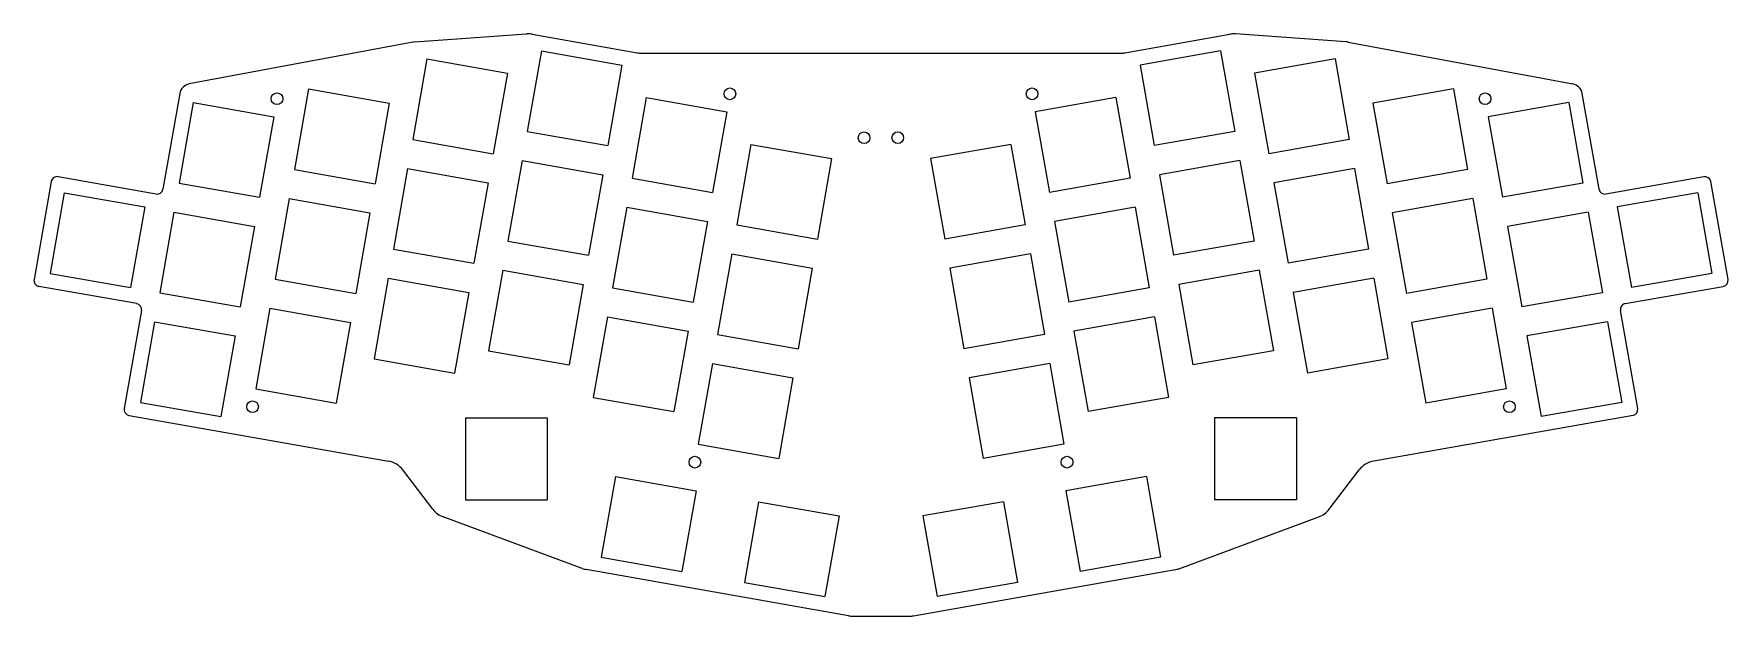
# Model space of a CAD drawing. Header units: inches. Extents: x 0 to 290, y 0 to 100.
import ezdxf

# ---------------------------------------------------------------- set-up
doc = ezdxf.new("R2010")
doc.units = ezdxf.units.IN
doc.header["$MEASUREMENT"] = 0
doc.layers.add('Outline', color=7, linetype='Continuous')

msp = doc.modelspace()

# ---------------------------------------------------------------- linework, layer by layer
at = {"color": 7, "true_color": 0xffffff}
for p, q in [((86.86, 96.72), (84.42, 82.93)), ((86.86, 96.72), (100.64, 94.29)), ((203.09, 96.72), (189.3, 94.29)), ((203.09, 96.72), (205.52, 82.93)), ((67.27, 95.33), (64.84, 81.55)), ((67.27, 95.33), (81.06, 92.9)), ((81.06, 92.9), (78.62, 79.12)), ((100.64, 94.29), (98.21, 80.5)), ((189.3, 94.29), (191.73, 80.5)), ((222.68, 95.33), (208.89, 92.9)), ((208.89, 92.9), (211.32, 79.12)), ((222.68, 95.33), (225.11, 81.55)), ((47.02, 90.2), (44.59, 76.41)), ((47.02, 90.2), (60.81, 87.77)), ((242.93, 90.2), (229.14, 87.77)), ((242.93, 90.2), (245.36, 76.41)), ((27.27, 87.88), (24.84, 74.09)), ((27.27, 87.88), (41.05, 85.45)), ((60.81, 87.77), (58.38, 73.98)), ((104.79, 88.72), (102.36, 74.93)), ((104.79, 88.72), (118.58, 86.29)), ((185.16, 88.72), (171.37, 86.29)), ((185.16, 88.72), (187.59, 74.93)), ((229.14, 87.77), (231.57, 73.98)), ((262.68, 87.88), (248.89, 85.45)), ((262.68, 87.88), (265.11, 74.09)), ((41.05, 85.45), (38.62, 71.66)), ((118.58, 86.29), (116.15, 72.5)), ((171.37, 86.29), (173.8, 72.5)), ((248.89, 85.45), (251.32, 71.66)), ((64.84, 81.55), (78.62, 79.12)), ((84.42, 82.93), (98.21, 80.5)), ((205.52, 82.93), (191.73, 80.5)), ((225.11, 81.55), (211.32, 79.12)), ((122.72, 80.72), (120.29, 66.93)), ((122.72, 80.72), (136.51, 78.29)), ((136.51, 78.29), (134.08, 64.5)), ((167.22, 80.72), (153.43, 78.29)), ((153.43, 78.29), (155.87, 64.5)), ((167.22, 80.72), (169.65, 66.93)), ((44.59, 76.41), (58.38, 73.98)), ((63.96, 76.57), (61.53, 62.79)), ((63.96, 76.57), (77.75, 74.14)), ((83.55, 77.96), (81.12, 64.17)), ((83.55, 77.96), (97.34, 75.52)), ((97.34, 75.52), (94.9, 61.74)), ((206.4, 77.96), (192.61, 75.52)), ((192.61, 75.52), (195.04, 61.74)), ((206.4, 77.96), (208.83, 64.17)), ((225.99, 76.57), (212.2, 74.14)), ((225.99, 76.57), (228.42, 62.79)), ((245.36, 76.41), (231.57, 73.98)), ((24.84, 74.09), (38.62, 71.66)), ((77.75, 74.14), (75.32, 60.36)), ((102.36, 74.93), (116.15, 72.5)), ((187.59, 74.93), (173.8, 72.5)), ((212.2, 74.14), (214.63, 60.36)), ((265.11, 74.09), (251.32, 71.66)), ((5.2, 72.43), (2.77, 58.64)), ((5.2, 72.43), (18.99, 70)), ((18.99, 70), (16.55, 56.21)), ((43.71, 71.44), (41.28, 57.65)), ((43.71, 71.44), (57.5, 69.01)), ((101.48, 69.96), (99.05, 56.17)), ((101.48, 69.96), (115.27, 67.53)), ((188.46, 69.96), (174.68, 67.53)), ((188.46, 69.96), (190.89, 56.17)), ((246.23, 71.44), (232.45, 69.01)), ((246.23, 71.44), (248.67, 57.65)), ((284.75, 72.43), (270.96, 70)), ((270.96, 70), (273.39, 56.21)), ((284.75, 72.43), (287.18, 58.64)), ((23.96, 69.12), (21.53, 55.33)), ((23.96, 69.12), (37.75, 66.69)), ((37.75, 66.69), (35.31, 52.9)), ((57.5, 69.01), (55.07, 55.22)), ((115.27, 67.53), (112.84, 53.74)), ((120.29, 66.93), (134.08, 64.5)), ((169.65, 66.93), (155.87, 64.5)), ((174.68, 67.53), (177.11, 53.74)), ((232.45, 69.01), (234.88, 55.22)), ((265.99, 69.12), (252.2, 66.69)), ((252.2, 66.69), (254.63, 52.9)), ((265.99, 69.12), (268.42, 55.33)), ((81.12, 64.17), (94.9, 61.74)), ((208.83, 64.17), (195.04, 61.74)), ((61.53, 62.79), (75.32, 60.36)), ((119.42, 61.96), (116.98, 48.17)), ((119.42, 61.96), (133.2, 59.53)), ((170.53, 61.96), (156.74, 59.53)), ((170.53, 61.96), (172.96, 48.17)), ((228.42, 62.79), (214.63, 60.36)), ((2.77, 58.64), (16.55, 56.21)), ((80.24, 59.2), (77.81, 45.41)), ((80.24, 59.2), (94.03, 56.76)), ((133.2, 59.53), (130.77, 45.74)), ((156.74, 59.53), (159.17, 45.74)), ((209.71, 59.2), (195.92, 56.76)), ((209.71, 59.2), (212.14, 45.41)), ((287.18, 58.64), (273.39, 56.21)), ((21.53, 55.33), (35.31, 52.9)), ((41.28, 57.65), (55.07, 55.22)), ((60.65, 57.81), (58.22, 44.03)), ((60.65, 57.81), (74.44, 55.38)), ((74.44, 55.38), (72.01, 41.59)), ((94.03, 56.76), (91.6, 42.98)), ((99.05, 56.17), (112.84, 53.74)), ((190.89, 56.17), (177.11, 53.74)), ((195.92, 56.76), (198.35, 42.98)), ((229.29, 57.81), (215.51, 55.38)), ((215.51, 55.38), (217.94, 41.59)), ((229.29, 57.81), (231.72, 44.03)), ((248.67, 57.65), (234.88, 55.22)), ((268.42, 55.33), (254.63, 52.9)), ((40.4, 52.68), (37.97, 38.89)), ((40.4, 52.68), (54.19, 50.25)), ((249.54, 52.68), (235.75, 50.25)), ((249.54, 52.68), (251.97, 38.89)), ((20.65, 50.36), (18.22, 36.57)), ((20.65, 50.36), (34.44, 47.93)), ((54.19, 50.25), (51.76, 36.46)), ((98.17, 51.2), (95.74, 37.41)), ((98.17, 51.2), (111.96, 48.77)), ((191.77, 51.2), (177.98, 48.77)), ((191.77, 51.2), (194.2, 37.41)), ((235.75, 50.25), (238.19, 36.46)), ((269.3, 50.36), (255.51, 47.93)), ((269.3, 50.36), (271.73, 36.57)), ((34.44, 47.93), (32.01, 34.14)), ((111.96, 48.77), (109.53, 34.98)), ((116.98, 48.17), (130.77, 45.74)), ((172.96, 48.17), (159.17, 45.74)), ((177.98, 48.77), (180.42, 34.98)), ((255.51, 47.93), (257.94, 34.14)), ((58.22, 44.03), (72.01, 41.59)), ((77.81, 45.41), (91.6, 42.98)), ((212.14, 45.41), (198.35, 42.98)), ((231.72, 44.03), (217.94, 41.59)), ((116.11, 43.2), (113.68, 29.41)), ((116.11, 43.2), (129.89, 40.77)), ((129.89, 40.77), (127.46, 26.98)), ((173.84, 43.2), (160.05, 40.77)), ((160.05, 40.77), (162.48, 26.98)), ((173.84, 43.2), (176.27, 29.41)), ((37.97, 38.89), (51.76, 36.46)), ((251.97, 38.89), (238.19, 36.46)), ((18.22, 36.57), (32.01, 34.14)), ((95.74, 37.41), (109.53, 34.98)), ((194.2, 37.41), (180.42, 34.98)), ((271.73, 36.57), (257.94, 34.14)), ((73.87, 33.9), (87.87, 33.9)), ((73.87, 33.9), (73.87, 19.9)), ((87.87, 33.9), (87.87, 19.9)), ((216.07, 33.9), (202.07, 33.9)), ((202.07, 33.9), (202.07, 19.9)), ((216.07, 33.9), (216.07, 19.9)), ((113.68, 29.41), (127.46, 26.98)), ((176.27, 29.41), (162.48, 26.98)), ((99.55, 23.87), (97.11, 10.09)), ((99.55, 23.87), (113.33, 21.44)), ((190.4, 23.87), (176.61, 21.44)), ((190.4, 23.87), (192.83, 10.09)), ((113.33, 21.44), (110.9, 7.66)), ((176.61, 21.44), (179.04, 7.66)), ((73.87, 19.9), (87.87, 19.9)), ((124.03, 19.56), (121.6, 5.77)), ((124.03, 19.56), (137.82, 17.13)), ((165.92, 19.56), (152.13, 17.13)), ((165.92, 19.56), (168.35, 5.77)), ((216.07, 19.9), (202.07, 19.9)), ((137.82, 17.13), (135.38, 3.34)), ((152.13, 17.13), (154.56, 3.34)), ((97.11, 10.09), (110.9, 7.66)), ((192.83, 10.09), (179.04, 7.66)), ((121.6, 5.77), (135.38, 3.34)), ((168.35, 5.77), (154.56, 3.34))]:
    msp.add_line(p, q, dxfattribs=at)
for centre in [(142.08, 81.85), (147.85, 81.86)]:
    msp.add_circle(centre, 1)
at = {"layer": 'Outline', "color": 7, "true_color": 0xffffff}
for p, q in [((65.22, 98.26), (84.32, 99.61)), ((85.29, 99.56), (103.22, 96.39)), ((186.72, 96.39), (204.65, 99.56)), ((224.5, 98.28), (205.63, 99.61)), ((65.22, 98.26), (26.58, 91.06)), ((103.92, 96.33), (186.03, 96.33)), ((224.95, 98.22), (263.36, 91.06)), ((24.98, 89.44), (22.08, 73.03)), ((267.86, 73.03), (264.97, 89.44)), ((2.98, 74.37), (0.02, 57.58)), ((20.93, 72.22), (4.13, 75.18)), ((285.81, 75.18), (269.02, 72.22)), ((289.93, 57.58), (286.97, 74.37)), ((17.62, 53.46), (0.83, 56.42)), ((272.33, 53.46), (289.12, 56.42)), ((18.43, 52.3), (15.47, 35.51)), ((274.48, 35.51), (271.52, 52.3)), ((16.28, 34.35), (60.66, 26.52)), ((273.67, 34.35), (229.29, 26.52)), ((68.26, 18.3), (63.14, 25.01)), ((221.68, 18.3), (226.8, 25.01)), ((93.85, 8.16), (70.05, 16.97)), ((196.09, 8.16), (219.89, 16.97)), ((139.43, 0.06), (94.54, 7.98)), ((150.51, 0.06), (195.4, 7.98)), ((140.13, 0), (149.82, 0))]:
    msp.add_line(p, q, dxfattribs=at)
for centre in [(119.12, 89.36), (170.83, 89.36), (41.6, 88.52), (248.35, 88.52), (37.43, 35.82), (252.52, 35.82), (113.13, 26.34), (176.81, 26.34)]:
    msp.add_circle(centre, 1, dxfattribs=at)
for centre, radius, start, end in [((84.6, 95.62), 4, 80, 94.0362), ((205.35, 95.62), 4, 85.9638, 100), ((103.92, 100.33), 4, 260, 270), ((186.03, 100.33), 4, 270, 280), ((224.22, 94.29), 4, 79.444, 85.9638), ((26.95, 89.09), 2, 100.556, 170), ((263, 89.09), 2, 10, 79.444), ((3.96, 74.19), 1, 80, 170), ((21.1, 73.2), 1, 260, 350), ((268.85, 73.2), 1, 190, 280), ((285.98, 74.19), 1, 10, 100), ((1, 57.4), 1, 170, 260), ((288.95, 57.4), 1, 280, 10), ((17.44, 52.47), 1, 350, 80), ((272.5, 52.47), 1, 100, 190), ((16.45, 35.33), 1, 170, 260), ((273.49, 35.33), 1, 280, 10), ((59.96, 22.59), 4, 37.3179, 80), ((229.98, 22.59), 4, 100, 142.6821), ((71.44, 20.72), 4, 217.3179, 249.693), ((218.5, 20.72), 4, 290.307, 322.6821), ((95.24, 11.92), 4, 249.693, 260), ((194.71, 11.92), 4, 280, 290.307), ((140.13, 4), 4, 260, 270), ((149.82, 4), 4, 270, 280)]:
    msp.add_arc(centre, radius, start, end, dxfattribs=at)

doc.saveas('drawing.dxf')
